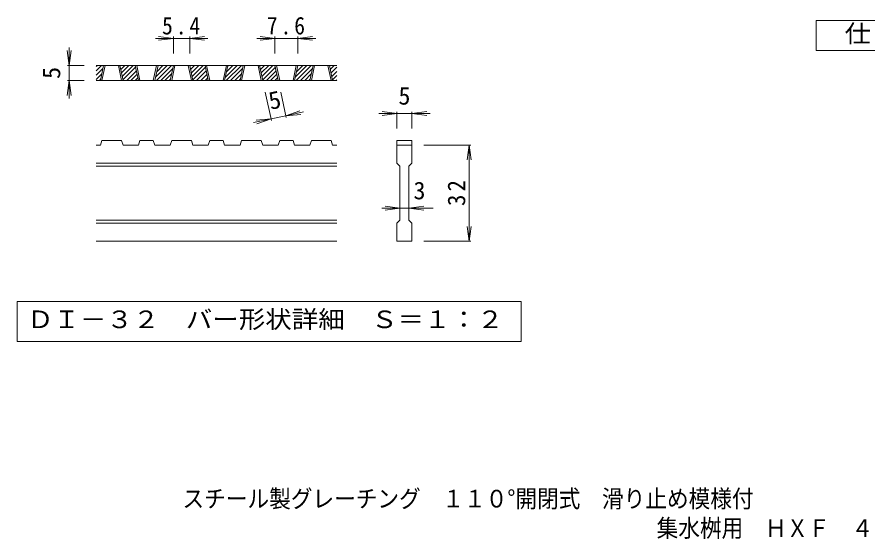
# Model space of a CAD drawing. Units: millimetres on the paper, enlarged 6 times, with parts at other scales. Extents: x -833 to 876, y -823 to 817.
# Drawn here: x -677 to 172, y -823 to -302 of the extents above; entities that cross this region are included whole.
import ezdxf
from ezdxf.enums import TextEntityAlignment as Align

# ---------------------------------------------------------------- set-up
doc = ezdxf.new("R2010")
doc.units = ezdxf.units.MM
doc.header["$LTSCALE"] = 6
for name, color, linetype, lineweight in [('D-0_通り芯', 3, 'Continuous', 9), ('D-4_寸法', 7, 'Continuous', 9), ('F-4_F-4ﾚｲﾔ', 2, 'Continuous', 9)]:
    doc.layers.add(name, color=color, linetype=linetype, lineweight=lineweight)
doc.layers.add('F-5_F-5ﾚｲﾔ', color=2, linetype='Continuous')
doc.styles.add('ＭＳ ゴシック', font='')
doc.styles.get('ＭＳ ゴシック').set_extended_font_data('MS Gothic')

msp = doc.modelspace()

# ---------------------------------------------------------------- linework, layer by layer
at = {"layer": 'D-0_通り芯'}
for p, q in [((-598.125, -355.596), (-592.685, -350.156)), ((-598.125, -351.354), (-596.927, -350.156)), ((-358.125, -350.156), (-598.125, -350.156)), ((-598.125, -359.839), (-591.427, -353.142)), ((-593.998, -365.157), (-590.788, -350.156)), ((-592.498, -365.157), (-589.288, -350.156)), ((-575.998, -350.156), (-572.788, -365.157)), ((-574.498, -350.156), (-571.288, -365.157)), ((-574.396, -350.635), (-573.917, -350.156)), ((-573.648, -354.13), (-569.674, -350.156)), ((-572.9, -357.625), (-565.432, -350.156)), ((-572.152, -361.12), (-561.189, -350.156)), ((-571.404, -364.614), (-558.769, -351.979)), ((-567.704, -365.157), (-558.021, -355.473)), ((-555.949, -365.157), (-559.159, -350.156)), ((-554.449, -365.157), (-557.659, -350.156)), ((-537.949, -350.156), (-541.159, -365.157)), ((-536.449, -350.156), (-539.659, -365.157)), ((-538.954, -361.862), (-527.248, -350.156)), ((-538.006, -365.157), (-523.005, -350.156)), ((-537.799, -356.464), (-531.491, -350.156)), ((-536.644, -351.067), (-535.733, -350.156)), ((-533.763, -365.157), (-521.748, -353.142)), ((-524.319, -365.157), (-521.109, -350.156)), ((-522.819, -365.157), (-519.609, -350.156)), ((-506.319, -350.156), (-503.109, -365.157)), ((-504.819, -350.156), (-501.609, -365.157)), ((-504.717, -350.635), (-504.238, -350.156)), ((-503.969, -354.13), (-499.995, -350.156)), ((-503.221, -357.625), (-495.753, -350.156)), ((-502.473, -361.12), (-491.51, -350.156)), ((-501.725, -364.614), (-489.09, -351.979)), ((-498.025, -365.157), (-488.342, -355.473)), ((-486.27, -365.157), (-489.48, -350.156)), ((-484.77, -365.157), (-487.98, -350.156)), ((-468.27, -350.156), (-471.48, -365.157)), ((-466.77, -350.156), (-469.98, -365.157)), ((-469.275, -361.862), (-457.569, -350.156)), ((-468.326, -365.157), (-453.326, -350.156)), ((-468.12, -356.464), (-461.811, -350.156)), ((-466.964, -351.067), (-466.054, -350.156)), ((-464.084, -365.157), (-452.069, -353.142)), ((-454.64, -365.157), (-451.43, -350.156)), ((-453.14, -365.157), (-449.93, -350.156)), ((-436.64, -350.156), (-433.43, -365.157)), ((-435.14, -350.156), (-431.93, -365.157)), ((-435.038, -350.635), (-434.559, -350.156)), ((-434.29, -354.13), (-430.316, -350.156)), ((-433.542, -357.625), (-426.073, -350.156)), ((-432.794, -361.12), (-421.831, -350.156)), ((-432.046, -364.614), (-419.41, -351.979)), ((-428.346, -365.157), (-418.663, -355.473)), ((-416.59, -365.157), (-419.8, -350.156)), ((-415.09, -365.157), (-418.3, -350.156)), ((-398.59, -350.156), (-401.8, -365.157)), ((-397.09, -350.156), (-400.3, -365.157)), ((-399.595, -361.862), (-387.89, -350.156)), ((-398.647, -365.157), (-383.647, -350.156)), ((-398.44, -356.464), (-392.132, -350.156)), ((-397.285, -351.067), (-396.375, -350.156)), ((-394.404, -365.157), (-382.39, -353.142)), ((-384.961, -365.157), (-381.751, -350.156)), ((-383.461, -365.157), (-380.251, -350.156)), ((-366.961, -350.156), (-363.751, -365.157)), ((-365.461, -350.156), (-362.251, -365.157)), ((-365.358, -350.635), (-364.879, -350.156)), ((-364.61, -354.13), (-360.637, -350.156)), ((-363.863, -357.625), (-358.125, -351.887)), ((-363.115, -361.12), (-358.125, -356.129)), ((-598.125, -364.082), (-592.582, -358.539)), ((-594.957, -365.157), (-593.738, -363.937)), ((-563.461, -365.157), (-557.273, -358.968)), ((-559.219, -365.157), (-556.525, -362.463)), ((-529.52, -365.157), (-522.903, -358.539)), ((-525.278, -365.157), (-524.058, -363.937)), ((-493.782, -365.157), (-487.594, -358.968)), ((-489.54, -365.157), (-486.846, -362.463)), ((-459.841, -365.157), (-453.224, -358.539)), ((-455.598, -365.157), (-454.379, -363.937)), ((-424.103, -365.157), (-417.915, -358.968)), ((-419.86, -365.157), (-417.167, -362.463)), ((-390.162, -365.157), (-383.545, -358.539)), ((-385.919, -365.157), (-384.7, -363.937)), ((-362.367, -364.614), (-358.125, -360.372)), ((-358.666, -365.157), (-358.125, -364.615)), ((-358.125, -365.157), (-598.125, -365.157)), ((-593.998, -429.656), (-598.125, -429.656)), ((-593.998, -429.656), (-592.498, -425.157)), ((-572.788, -425.157), (-592.498, -425.157)), ((-572.788, -425.157), (-571.288, -429.656)), ((-555.949, -429.656), (-571.288, -429.656)), ((-555.949, -429.656), (-554.449, -425.157)), ((-541.159, -425.157), (-554.449, -425.157)), ((-541.159, -425.157), (-539.659, -429.656)), ((-524.319, -429.656), (-539.659, -429.656)), ((-524.319, -429.656), (-522.819, -425.157)), ((-503.109, -425.157), (-522.819, -425.157)), ((-501.609, -429.656), (-503.109, -425.157)), ((-486.27, -429.656), (-501.609, -429.656)), ((-486.27, -429.656), (-484.77, -425.157)), ((-471.48, -425.157), (-484.77, -425.157)), ((-471.48, -425.157), (-469.98, -429.656)), ((-454.64, -429.656), (-469.98, -429.656)), ((-454.64, -429.656), (-453.14, -425.157)), ((-453.14, -425.157), (-433.43, -425.157)), ((-431.93, -429.656), (-433.43, -425.157)), ((-416.59, -429.656), (-431.93, -429.656)), ((-416.59, -429.656), (-415.09, -425.157)), ((-401.8, -425.157), (-415.09, -425.157)), ((-401.8, -425.157), (-400.3, -429.656)), ((-384.961, -429.656), (-400.3, -429.656)), ((-384.961, -429.656), (-383.461, -425.157)), ((-383.461, -425.157), (-363.751, -425.157)), ((-362.251, -429.656), (-363.751, -425.157)), ((-358.125, -429.656), (-362.251, -429.656)), ((-298.125, -425.157), (-283.125, -425.157)), ((-298.125, -425.157), (-298.125, -429.656)), ((-298.125, -429.656), (-283.125, -429.656)), ((-298.125, -447.656), (-298.125, -429.656)), ((-283.125, -425.157), (-283.125, -429.656)), ((-283.125, -429.656), (-283.125, -447.656)), ((-358.125, -447.656), (-598.125, -447.656)), ((-298.125, -447.656), (-295.125, -450.656)), ((-286.125, -450.656), (-283.125, -447.656)), ((-358.125, -450.656), (-598.125, -450.656)), ((-286.125, -450.656), (-286.125, -504.656)), ((-358.125, -504.657), (-598.125, -504.657)), ((-358.125, -507.656), (-598.125, -507.656)), ((-286.125, -504.656), (-283.125, -507.656)), ((-283.125, -507.656), (-283.125, -525.656)), ((-358.125, -525.656), (-598.125, -525.656)), ((-283.125, -525.656), (-298.125, -525.656))]:
    msp.add_line(p, q, dxfattribs=at)
msp.add_lwpolyline([(-298.125, -525.656), (-298.125, -507.656), (-295.125, -504.656), (-295.125, -450.656)], dxfattribs=at)
at = {"layer": 'D-0_通り芯', "color": 7}
msp.add_lwpolyline([(-677.117, -585.656), (-677.117, -625.527), (-174.132, -625.527), (-174.132, -585.656)], close=True, dxfattribs=at)
at = {"layer": 'D-4_寸法'}
for p, q in [((-521.109, -323.156), (-535.981, -321.198)), ((-521.109, -321.356), (-521.109, -338.156)), ((-504.819, -323.156), (-489.948, -321.198)), ((-504.819, -321.356), (-504.819, -338.156)), ((-419.8, -323.156), (-434.672, -321.198)), ((-419.8, -321.356), (-419.8, -338.156)), ((-397.09, -323.156), (-382.219, -321.198)), ((-397.09, -321.356), (-397.09, -338.156)), ((-521.109, -323.156), (-539.109, -323.156)), ((-521.109, -323.156), (-535.981, -325.114)), ((-504.819, -323.156), (-521.109, -323.156)), ((-504.819, -323.156), (-489.948, -325.114)), ((-504.819, -323.156), (-486.819, -323.156)), ((-419.8, -323.156), (-437.8, -323.156)), ((-419.8, -323.156), (-434.672, -325.114)), ((-397.09, -323.156), (-419.8, -323.156)), ((-397.09, -323.156), (-382.219, -325.114)), ((-397.09, -323.156), (-379.09, -323.156)), ((-625.125, -350.156), (-627.083, -335.285)), ((-625.125, -350.156), (-625.125, -332.156)), ((-625.125, -350.156), (-623.167, -335.285)), ((-626.925, -350.156), (-610.125, -350.156)), ((-625.125, -350.156), (-625.125, -365.157)), ((-625.125, -365.157), (-627.083, -380.028)), ((-626.925, -365.157), (-610.125, -365.157)), ((-625.125, -365.157), (-623.167, -380.028)), ((-625.125, -365.157), (-625.125, -383.157)), ((-423.348, -405.259), (-429.419, -376.891)), ((-408.68, -402.12), (-414.079, -376.891)), ((-409.057, -400.359), (-394.924, -395.333)), ((-409.057, -400.359), (-391.456, -396.593)), ((-298.125, -398.157), (-316.125, -398.157)), ((-298.125, -398.157), (-312.996, -396.199)), ((-298.125, -398.157), (-312.996, -400.114)), ((-298.125, -396.357), (-298.125, -413.157)), ((-283.125, -398.157), (-298.125, -398.157)), ((-283.125, -398.157), (-268.253, -396.199)), ((-283.125, -396.357), (-283.125, -413.157)), ((-283.125, -398.157), (-268.253, -400.114)), ((-283.125, -398.157), (-265.125, -398.157)), ((-423.725, -403.498), (-441.326, -407.265)), ((-423.725, -403.498), (-438.677, -404.696)), ((-423.725, -403.498), (-437.858, -408.525)), ((-409.057, -400.359), (-423.725, -403.498)), ((-409.057, -400.359), (-394.105, -399.162)), ((-224.325, -429.656), (-271.125, -429.656)), ((-226.125, -429.656), (-228.083, -444.528)), ((-226.125, -429.656), (-224.167, -444.528)), ((-226.125, -525.656), (-226.125, -429.656)), ((-295.125, -492.656), (-309.996, -490.698)), ((-286.125, -492.656), (-271.253, -490.698)), ((-295.125, -492.656), (-313.125, -492.656)), ((-295.125, -492.656), (-309.996, -494.614)), ((-286.125, -492.656), (-295.125, -492.656)), ((-286.125, -492.656), (-271.253, -494.614)), ((-286.125, -492.656), (-262.125, -492.656)), ((-226.125, -525.656), (-228.083, -510.785)), ((-226.125, -525.656), (-224.167, -510.785)), ((-224.325, -525.656), (-271.125, -525.656))]:
    msp.add_line(p, q, dxfattribs=at)
at = {"layer": 'F-4_F-4ﾚｲﾔ'}
msp.add_lwpolyline([(119.959, -335.42), (119.959, -305.42), (254.959, -305.42), (254.959, -335.42)], close=True, dxfattribs=at)

# ---------------------------------------------------------------- texts
at = {"layer": 'D-0_通り芯', "color": 2, "style": 'ＭＳ ゴシック', "width": 1.1}
msp.add_text('ＤＩ－３２\u3000バー形状詳細\u3000Ｓ＝１：２', height=17.6, dxfattribs=at).set_placement((-667.125, -617.592), align=Align.BOTTOM_LEFT)
at = {"layer": 'D-4_寸法', "color": 2, "style": 'ＭＳ ゴシック'}
for rotation, p in [(90, (-628.725, -363.656)), (12.079, (-423.012, -399.664))]:
    msp.add_text('5', height=17.6, rotation=rotation, dxfattribs=at).set_placement(p, align=Align.BOTTOM_LEFT)
for s, p in [('5', (-296.625, -394.557)), ('3', (-281.625, -489.056))]:
    msp.add_text(s, height=17.6, dxfattribs=at).set_placement(p, align=Align.BOTTOM_LEFT)
at = {"layer": 'D-4_寸法', "color": 2, "char_height": 17.6, "attachment_point": 7, "style": 'ＭＳ ゴシック'}
for s, insert in [('\\T1.27;\\W0.9;5.4', (-532.464, -319.556)), ('\\T1.27;\\W0.9;7.6', (-427.945, -319.556))]:
    msp.add_mtext(s, dxfattribs=dict(at, insert=insert))
at = {"layer": 'D-4_寸法', "color": 2, "insert": (-229.725, -490.406), "char_height": 17.6, "attachment_point": 7, "rotation": 90, "style": 'ＭＳ ゴシック'}
msp.add_mtext('\\T1.27;\\W0.95;32', dxfattribs=at)
at = {"layer": 'F-4_F-4ﾚｲﾔ', "style": 'ＭＳ ゴシック', "width": 1.1}
msp.add_text('仕\u3000様', height=17.6, dxfattribs=at).set_placement((148.459, -332.421), align=Align.BOTTOM_LEFT)
at = {"layer": 'F-5_F-5ﾚｲﾔ', "style": 'ＭＳ ゴシック', "width": 0.9}
for s, p in [('スチール製グレーチング\u3000１１０°開閉式\u3000滑り止め模様付', (-512.046, -796.524)), ('集水桝用\u3000ＨＸＦ\u3000４４３２', (-39.071, -825.907))]:
    msp.add_text(s, height=17.6, dxfattribs=at).set_placement(p, align=Align.BOTTOM_LEFT)

doc.saveas('drawing.dxf')
